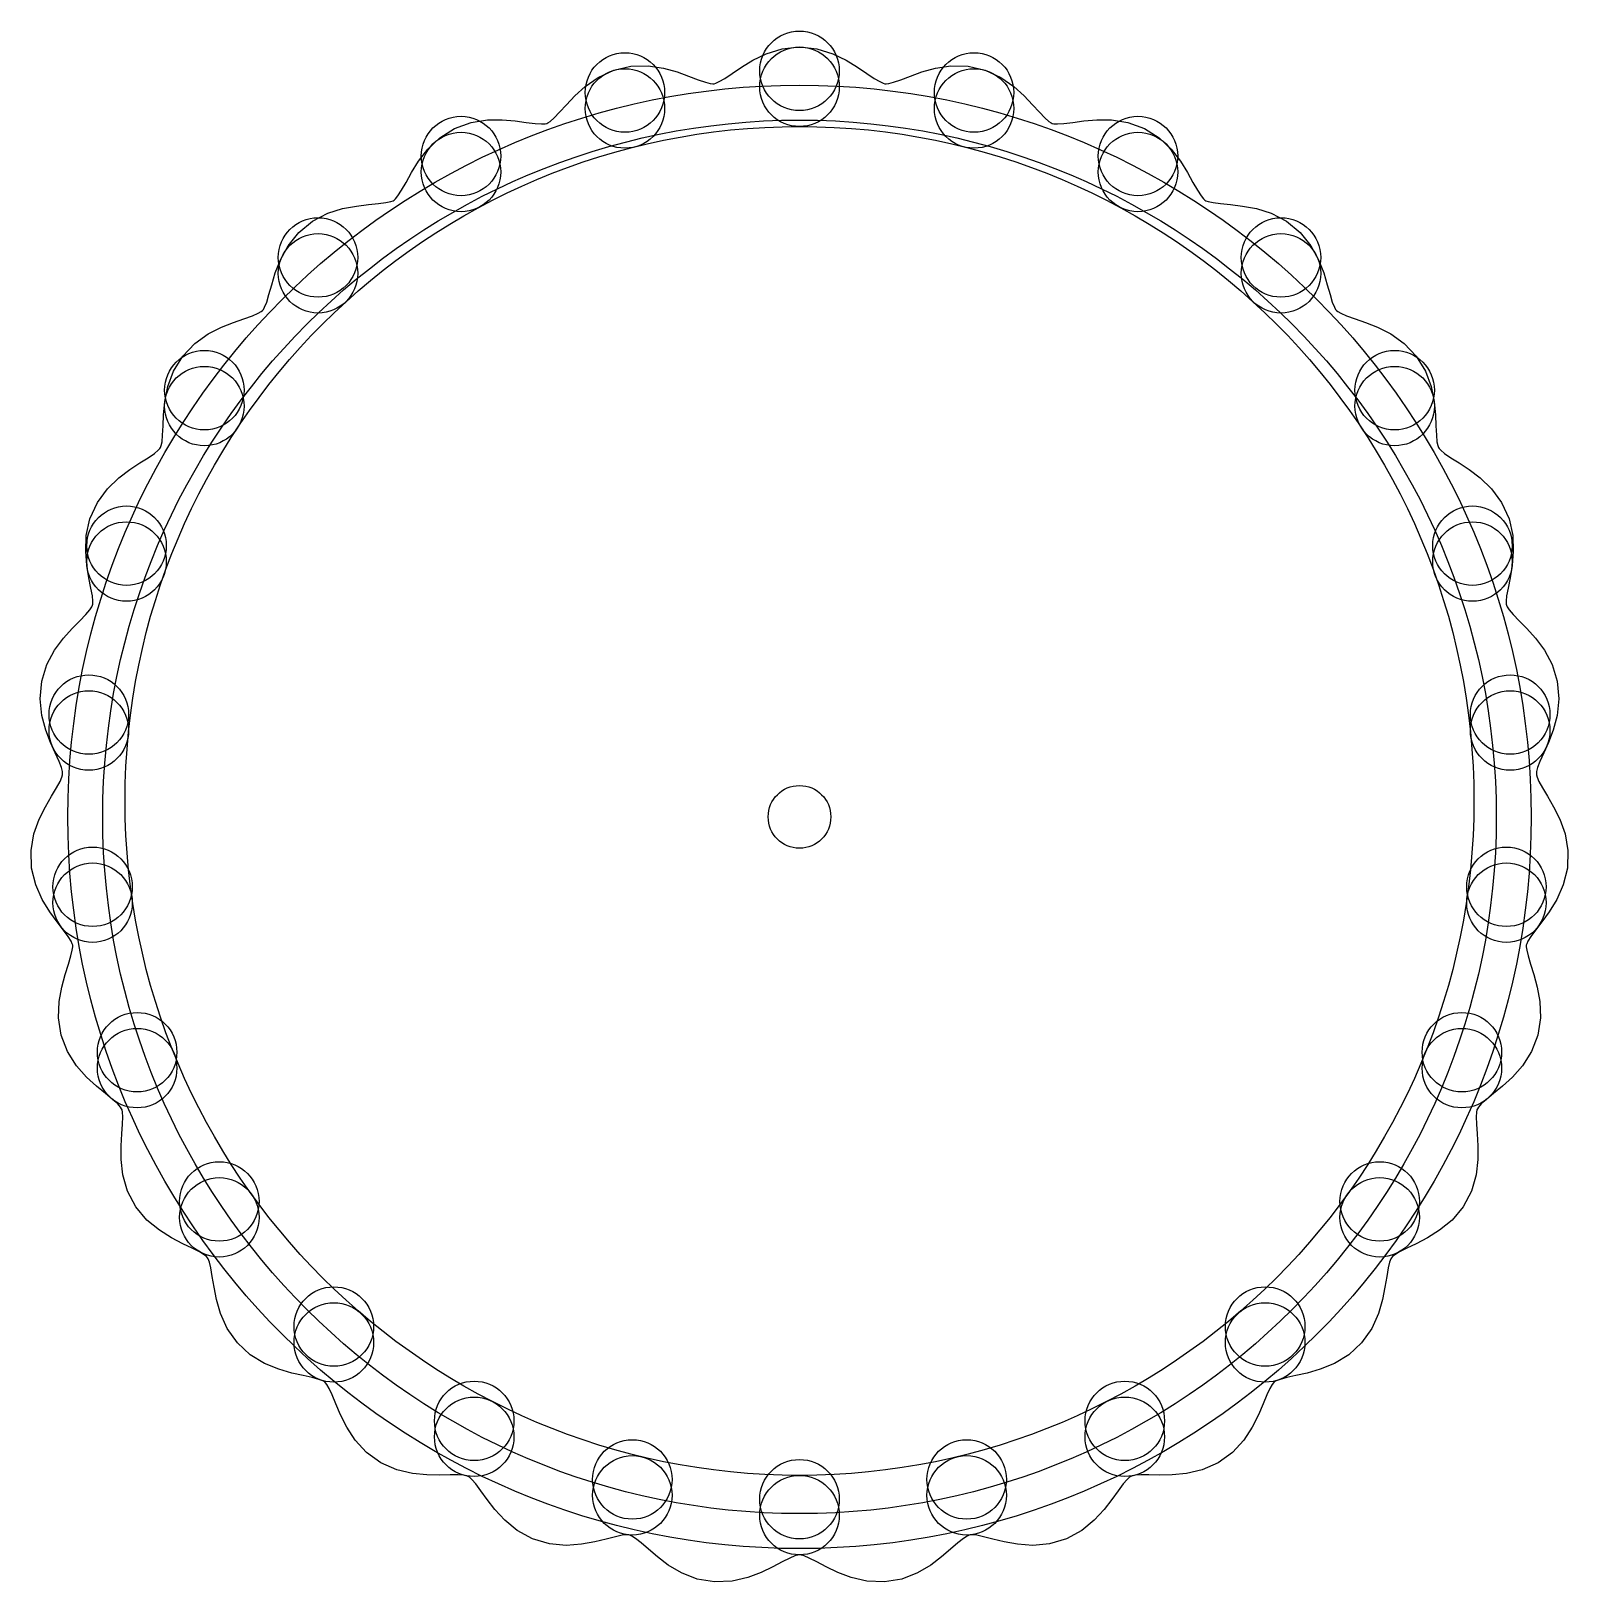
# Model space of a CAD drawing. Header units: metres. Extents: x -61 to 61, y -61 to 63.
import ezdxf

# ---------------------------------------------------------------- set-up
doc = ezdxf.new("R2010")
doc.units = ezdxf.units.M
for name, color, linetype, true_color in [('Cycloidal_Ring_Gear', 1, 'Continuous', 0xff0000), ('Input_Shaft', 5, 'Continuous', 0x0000ff), ('Rollers', 3, 'Continuous', 0x00ff00), ('Rollers Copy', 30, 'Continuous', 0xff7f00), ('Separator', 2, 'Continuous', 0xffff00), ('Wave_Generator', 4, 'Continuous', 0x00ffff)]:
    doc.layers.add(name, color=color, linetype=linetype, true_color=true_color)

msp = doc.modelspace()

# ---------------------------------------------------------------- linework, layer by layer
at = {"layer": 'Cycloidal_Ring_Gear'}
for p, q in [((-3.73, 60.38), (-2.65, 60.9)), ((-2.65, 60.9), (-1.39, 61.29)), ((-1.39, 61.29), (0, 61.44)), ((0, 61.44), (1.39, 61.29)), ((1.39, 61.29), (2.65, 60.9)), ((2.65, 60.9), (3.73, 60.38)), ((-16.06, 59.01), (-14.82, 59.59)), ((-14.82, 59.59), (-13.45, 59.91)), ((-13.45, 59.91), (-12.08, 59.94)), ((-12.08, 59.94), (-10.84, 59.75)), ((-10.84, 59.75), (-9.76, 59.44)), ((-9.76, 59.44), (-8.85, 59.11)), ((-5.36, 59.33), (-4.62, 59.83)), ((-4.62, 59.83), (-3.73, 60.38)), ((3.73, 60.38), (4.62, 59.83)), ((4.62, 59.83), (5.36, 59.33)), ((8.85, 59.11), (9.76, 59.44)), ((9.76, 59.44), (10.84, 59.75)), ((10.84, 59.75), (12.08, 59.94)), ((12.08, 59.94), (13.45, 59.91)), ((13.45, 59.91), (14.82, 59.59)), ((14.82, 59.59), (16.06, 59.01)), ((-17.93, 57.53), (-17.1, 58.29)), ((-17.1, 58.29), (-16.06, 59.01)), ((-8.85, 59.11), (-8.09, 58.82)), ((-8.09, 58.82), (-7.51, 58.62)), ((-7.51, 58.62), (-7.12, 58.52)), ((-7.12, 58.52), (-6.92, 58.5)), ((-6.92, 58.5), (-6.81, 58.5)), ((-6.81, 58.5), (-6.68, 58.54)), ((-6.68, 58.54), (-6.4, 58.67)), ((-6.4, 58.67), (-5.96, 58.93)), ((-5.96, 58.93), (-5.36, 59.33)), ((5.36, 59.33), (5.96, 58.93)), ((5.96, 58.93), (6.4, 58.67)), ((6.4, 58.67), (6.68, 58.54)), ((6.68, 58.54), (6.81, 58.5)), ((6.81, 58.5), (6.92, 58.5)), ((6.92, 58.5), (7.12, 58.52)), ((7.12, 58.52), (7.51, 58.62)), ((7.51, 58.62), (8.09, 58.82)), ((8.09, 58.82), (8.85, 59.11)), ((16.06, 59.01), (17.1, 58.29)), ((17.1, 58.29), (17.93, 57.53)), ((-18.6, 56.82), (-17.93, 57.53)), ((17.93, 57.53), (18.6, 56.82)), ((-19.89, 55.5), (-19.58, 55.77)), ((-19.58, 55.77), (-19.15, 56.22)), ((-19.15, 56.22), (-18.6, 56.82)), ((18.6, 56.82), (19.15, 56.22)), ((19.15, 56.22), (19.58, 55.77)), ((19.58, 55.77), (19.89, 55.5)), ((-28.71, 54.18), (-27.53, 54.93)), ((-27.53, 54.93), (-26.21, 55.41)), ((-26.21, 55.41), (-24.91, 55.61)), ((-24.91, 55.61), (-23.73, 55.63)), ((-23.73, 55.63), (-22.69, 55.53)), ((-22.69, 55.53), (-21.8, 55.42)), ((-21.8, 55.42), (-21.1, 55.33)), ((-21.1, 55.33), (-20.59, 55.3)), ((-20.59, 55.3), (-20.3, 55.31)), ((-20.3, 55.31), (-20.16, 55.34)), ((-20.16, 55.34), (-20.07, 55.38)), ((-20.07, 55.38), (-19.89, 55.5)), ((19.89, 55.5), (20.07, 55.38)), ((20.07, 55.38), (20.16, 55.34)), ((20.16, 55.34), (20.3, 55.31)), ((20.3, 55.31), (20.59, 55.3)), ((20.59, 55.3), (21.1, 55.33)), ((21.1, 55.33), (21.8, 55.42)), ((21.8, 55.42), (22.69, 55.53)), ((22.69, 55.53), (23.73, 55.63)), ((23.73, 55.63), (24.91, 55.61)), ((24.91, 55.61), (26.21, 55.41)), ((26.21, 55.41), (27.53, 54.93)), ((27.53, 54.93), (28.71, 54.18)), ((-30.4, 52.32), (-29.67, 53.27)), ((-29.67, 53.27), (-28.71, 54.18)), ((28.71, 54.18), (29.67, 53.27)), ((29.67, 53.27), (30.4, 52.32)), ((-30.96, 51.42), (-30.4, 52.32)), ((30.4, 52.32), (30.96, 51.42)), ((-31.4, 50.63), (-30.96, 51.42)), ((30.96, 51.42), (31.4, 50.63)), ((-32.23, 49.32), (-32.04, 49.56)), ((-32.04, 49.56), (-31.76, 50)), ((-31.76, 50), (-31.4, 50.63)), ((31.4, 50.63), (31.76, 50)), ((31.76, 50), (32.04, 49.56)), ((32.04, 49.56), (32.23, 49.32)), ((-37.65, 48.16), (-36.46, 48.54)), ((-36.46, 48.54), (-35.36, 48.74)), ((-35.36, 48.74), (-34.4, 48.86)), ((-34.4, 48.86), (-33.6, 48.94)), ((-33.6, 48.94), (-33, 49.02)), ((-33, 49.02), (-32.62, 49.1)), ((-32.62, 49.1), (-32.43, 49.17)), ((-32.43, 49.17), (-32.34, 49.22)), ((-32.34, 49.22), (-32.23, 49.32)), ((32.23, 49.32), (32.34, 49.22)), ((32.34, 49.22), (32.43, 49.17)), ((32.43, 49.17), (32.62, 49.1)), ((32.62, 49.1), (33, 49.02)), ((33, 49.02), (33.6, 48.94)), ((33.6, 48.94), (34.4, 48.86)), ((34.4, 48.86), (35.36, 48.74)), ((35.36, 48.74), (36.46, 48.54)), ((36.46, 48.54), (37.65, 48.16)), ((-39.95, 46.64), (-38.86, 47.53)), ((-38.86, 47.53), (-37.65, 48.16)), ((37.65, 48.16), (38.86, 47.53)), ((38.86, 47.53), (39.95, 46.64)), ((-40.81, 45.57), (-39.95, 46.64)), ((39.95, 46.64), (40.81, 45.57)), ((-41.42, 44.45), (-40.81, 45.57)), ((40.81, 45.57), (41.42, 44.45)), ((-42.11, 42.46), (-41.83, 43.4)), ((-41.83, 43.4), (-41.42, 44.45)), ((41.42, 44.45), (41.83, 43.4)), ((41.83, 43.4), (42.11, 42.46)), ((-42.34, 41.67), (-42.11, 42.46)), ((42.11, 42.46), (42.34, 41.67)), ((-42.68, 40.68), (-42.52, 41.07)), ((-42.52, 41.07), (-42.34, 41.67)), ((42.34, 41.67), (42.52, 41.07)), ((42.52, 41.07), (42.68, 40.68)), ((-45.16, 39.46), (-44.33, 39.75)), ((-44.33, 39.75), (-43.66, 39.98)), ((-43.66, 39.98), (-43.21, 40.18)), ((-43.21, 40.18), (-42.96, 40.32)), ((-42.96, 40.32), (-42.85, 40.41)), ((-42.85, 40.41), (-42.78, 40.49)), ((-42.78, 40.49), (-42.68, 40.68)), ((42.68, 40.68), (42.78, 40.49)), ((42.78, 40.49), (42.85, 40.41)), ((42.85, 40.41), (42.96, 40.32)), ((42.96, 40.32), (43.21, 40.18)), ((43.21, 40.18), (43.66, 39.98)), ((43.66, 39.98), (44.33, 39.75)), ((44.33, 39.75), (45.16, 39.46)), ((-48.25, 37.78), (-47.18, 38.54)), ((-47.18, 38.54), (-46.13, 39.08)), ((-46.13, 39.08), (-45.16, 39.46)), ((45.16, 39.46), (46.13, 39.08)), ((46.13, 39.08), (47.18, 38.54)), ((47.18, 38.54), (48.25, 37.78)), ((-49.22, 36.77), (-48.25, 37.78)), ((48.25, 37.78), (49.22, 36.77)), ((-49.95, 35.57), (-49.22, 36.77)), ((49.22, 36.77), (49.95, 35.57)), ((-50.41, 34.33), (-49.95, 35.57)), ((49.95, 35.57), (50.41, 34.33)), ((-50.64, 33.15), (-50.41, 34.33)), ((50.41, 34.33), (50.64, 33.15)), ((-50.74, 32.09), (-50.64, 33.15)), ((50.64, 33.15), (50.74, 32.09)), ((-50.82, 30.45), (-50.79, 31.19)), ((-50.79, 31.19), (-50.74, 32.09)), ((50.74, 32.09), (50.79, 31.19)), ((50.79, 31.19), (50.82, 30.45)), ((-50.94, 29.62), (-50.87, 29.93)), ((-50.87, 29.93), (-50.82, 30.45)), ((50.82, 30.45), (50.87, 29.93)), ((50.87, 29.93), (50.94, 29.62)), ((-52.64, 28.24), (-51.97, 28.66)), ((-51.97, 28.66), (-51.48, 29)), ((-51.48, 29), (-51.18, 29.25)), ((-51.18, 29.25), (-51.05, 29.39)), ((-51.05, 29.39), (-50.99, 29.48)), ((-50.99, 29.48), (-50.94, 29.62)), ((50.94, 29.62), (50.99, 29.48)), ((50.99, 29.48), (51.05, 29.39)), ((51.05, 29.39), (51.18, 29.25)), ((51.18, 29.25), (51.48, 29)), ((51.48, 29), (51.97, 28.66)), ((51.97, 28.66), (52.64, 28.24)), ((-54.33, 27.04), (-53.45, 27.71)), ((-53.45, 27.71), (-52.64, 28.24)), ((52.64, 28.24), (53.45, 27.71)), ((53.45, 27.71), (54.33, 27.04)), ((-56.03, 25.08), (-55.23, 26.18)), ((-55.23, 26.18), (-54.33, 27.04)), ((54.33, 27.04), (55.23, 26.18)), ((55.23, 26.18), (56.03, 25.08)), ((-56.62, 23.79), (-56.03, 25.08)), ((56.03, 25.08), (56.62, 23.79)), ((-56.92, 22.45), (-56.62, 23.79)), ((56.62, 23.79), (56.92, 22.45)), ((-56.96, 21.18), (-56.92, 22.45)), ((56.92, 22.45), (56.96, 21.18)), ((-56.86, 20.05), (-56.96, 21.18)), ((56.96, 21.18), (56.86, 20.05)), ((-56.7, 19.07), (-56.86, 20.05)), ((56.86, 20.05), (56.7, 19.07)), ((-56.54, 18.26), (-56.7, 19.07)), ((56.7, 19.07), (56.54, 18.26)), ((-56.43, 17.63), (-56.54, 18.26)), ((-56.4, 17.21), (-56.43, 17.63)), ((56.43, 17.63), (56.4, 17.21)), ((56.54, 18.26), (56.43, 17.63)), ((-57.43, 15.65), (-56.95, 16.15)), ((-56.95, 16.15), (-56.64, 16.53)), ((-56.64, 16.53), (-56.48, 16.76)), ((-56.48, 16.76), (-56.43, 16.88)), ((-56.43, 16.88), (-56.4, 16.98)), ((-56.4, 16.98), (-56.4, 17.21)), ((56.4, 17.21), (56.4, 16.98)), ((56.4, 16.98), (56.43, 16.88)), ((56.43, 16.88), (56.48, 16.76)), ((56.48, 16.76), (56.64, 16.53)), ((56.64, 16.53), (56.95, 16.15)), ((56.95, 16.15), (57.43, 15.65)), ((-58.73, 14.25), (-58.04, 15.02)), ((-58.04, 15.02), (-57.43, 15.65)), ((57.43, 15.65), (58.04, 15.02)), ((58.04, 15.02), (58.73, 14.25)), ((-59.44, 13.3), (-58.73, 14.25)), ((58.73, 14.25), (59.44, 13.3)), ((-60.06, 12.16), (-59.44, 13.3)), ((59.44, 13.3), (60.06, 12.16)), ((-60.47, 10.82), (-60.06, 12.16)), ((60.06, 12.16), (60.47, 10.82)), ((-60.6, 9.42), (-60.47, 10.82)), ((60.47, 10.82), (60.6, 9.42)), ((-60.46, 8.1), (-60.6, 9.42)), ((60.6, 9.42), (60.46, 8.1)), ((-60.15, 6.93), (-60.46, 8.1)), ((60.46, 8.1), (60.15, 6.93)), ((-59.76, 5.94), (-60.15, 6.93)), ((60.15, 6.93), (59.76, 5.94)), ((-59.39, 5.1), (-59.76, 5.94)), ((-59.09, 4.43), (-59.39, 5.1)), ((59.39, 5.1), (59.09, 4.43)), ((59.76, 5.94), (59.39, 5.1)), ((-58.9, 3.93), (-59.09, 4.43)), ((-58.81, 3.61), (-58.9, 3.93)), ((58.9, 3.93), (58.81, 3.61)), ((59.09, 4.43), (58.9, 3.93)), ((-59.29, 2.31), (-59.01, 2.83)), ((-59.01, 2.83), (-58.86, 3.18)), ((-58.86, 3.18), (-58.81, 3.36)), ((-58.8, 3.46), (-58.81, 3.61)), ((-58.81, 3.36), (-58.8, 3.46)), ((58.81, 3.61), (58.8, 3.46)), ((58.8, 3.46), (58.81, 3.36)), ((58.81, 3.36), (58.86, 3.18)), ((58.86, 3.18), (59.01, 2.83)), ((59.01, 2.83), (59.29, 2.31)), ((-60.18, 0.81), (-59.7, 1.64)), ((-59.7, 1.64), (-59.29, 2.31)), ((59.29, 2.31), (59.7, 1.64)), ((59.7, 1.64), (60.18, 0.81)), ((-60.67, -0.18), (-60.18, 0.81)), ((60.18, 0.81), (60.67, -0.18)), ((-61.09, -1.35), (-60.67, -0.18)), ((60.67, -0.18), (61.09, -1.35)), ((-61.32, -2.68), (-61.09, -1.35)), ((61.09, -1.35), (61.32, -2.68)), ((-61.28, -4.09), (-61.32, -2.68)), ((61.32, -2.68), (61.28, -4.09)), ((-60.95, -5.43), (-61.28, -4.09)), ((61.28, -4.09), (60.95, -5.43)), ((-60.43, -6.6), (-60.95, -5.43)), ((60.95, -5.43), (60.43, -6.6)), ((-59.83, -7.57), (-60.43, -6.6)), ((60.43, -6.6), (59.83, -7.57)), ((-59.25, -8.37), (-59.83, -7.57)), ((-58.74, -9.03), (-59.25, -8.37)), ((59.25, -8.37), (58.74, -9.03)), ((59.83, -7.57), (59.25, -8.37)), ((-58.36, -9.55), (-58.74, -9.03)), ((-58.13, -9.92), (-58.36, -9.55)), ((58.36, -9.55), (58.13, -9.92)), ((58.74, -9.03), (58.36, -9.55)), ((-58.34, -11.76), (-58.14, -11.1)), ((-58.14, -11.1), (-58.03, -10.64)), ((-58.03, -10.13), (-58.13, -9.92)), ((-58, -10.24), (-58.03, -10.13)), ((-58.03, -10.64), (-57.99, -10.36)), ((-57.99, -10.36), (-58, -10.24)), ((58, -10.24), (57.99, -10.36)), ((57.99, -10.36), (58.03, -10.64)), ((58.03, -10.13), (58, -10.24)), ((58.13, -9.92), (58.03, -10.13)), ((58.03, -10.64), (58.14, -11.1)), ((58.14, -11.1), (58.34, -11.76)), ((-58.6, -12.59), (-58.34, -11.76)), ((58.34, -11.76), (58.6, -12.59)), ((-59.08, -14.74), (-58.87, -13.59)), ((-58.87, -13.59), (-58.6, -12.59)), ((58.6, -12.59), (58.87, -13.59)), ((58.87, -13.59), (59.08, -14.74)), ((-59.13, -16.04), (-59.08, -14.74)), ((59.08, -14.74), (59.13, -16.04)), ((-58.91, -17.42), (-59.13, -16.04)), ((59.13, -16.04), (58.91, -17.42)), ((-58.41, -18.73), (-58.91, -17.42)), ((58.91, -17.42), (58.41, -18.73)), ((-57.7, -19.86), (-58.41, -18.73)), ((58.41, -18.73), (57.7, -19.86)), ((-56.89, -20.77), (-57.7, -19.86)), ((-56.1, -21.49), (-56.89, -20.77)), ((56.89, -20.77), (56.1, -21.49)), ((57.7, -19.86), (56.89, -20.77)), ((-55.39, -22.08), (-56.1, -21.49)), ((-54.81, -22.55), (-55.39, -22.08)), ((55.39, -22.08), (54.81, -22.55)), ((56.1, -21.49), (55.39, -22.08)), ((-54.41, -22.91), (-54.81, -22.55)), ((-54.19, -23.16), (-54.41, -22.91)), ((-54.1, -23.29), (-54.19, -23.16)), ((-54.06, -23.38), (-54.1, -23.29)), ((-54.02, -23.57), (-54.06, -23.38)), ((54.06, -23.38), (54.02, -23.57)), ((54.1, -23.29), (54.06, -23.38)), ((54.19, -23.16), (54.1, -23.29)), ((54.41, -22.91), (54.19, -23.16)), ((54.81, -22.55), (54.41, -22.91)), ((-54.08, -25.3), (-54.02, -24.52)), ((-54, -23.94), (-54.02, -23.57)), ((-54.02, -24.52), (-54, -23.94)), ((54.02, -23.57), (54, -23.94)), ((54, -23.94), (54.02, -24.52)), ((54.02, -24.52), (54.08, -25.3)), ((-54.14, -26.25), (-54.08, -25.3)), ((54.08, -25.3), (54.14, -26.25)), ((-54.14, -27.34), (-54.14, -26.25)), ((54.14, -26.25), (54.14, -27.34)), ((-54, -28.57), (-54.14, -27.34)), ((54.14, -27.34), (54, -28.57)), ((-53.62, -29.87), (-54, -28.57)), ((54, -28.57), (53.62, -29.87)), ((-52.96, -31.12), (-53.62, -29.87)), ((53.62, -29.87), (52.96, -31.12)), ((-52.07, -32.18), (-52.96, -31.12)), ((-51.08, -32.99), (-52.07, -32.18)), ((52.07, -32.18), (51.08, -32.99)), ((52.96, -31.12), (52.07, -32.18)), ((-50.11, -33.6), (-51.08, -32.99)), ((51.08, -32.99), (50.11, -33.6)), ((-49.22, -34.06), (-50.11, -33.6)), ((-48.46, -34.42), (-49.22, -34.06)), ((-47.88, -34.72), (-48.46, -34.42)), ((48.46, -34.42), (47.88, -34.72)), ((49.22, -34.06), (48.46, -34.42)), ((50.11, -33.6), (49.22, -34.06)), ((-47.5, -34.94), (-47.88, -34.72)), ((-47.31, -35.09), (-47.5, -34.94)), ((-47.24, -35.18), (-47.31, -35.09)), ((-47.18, -35.28), (-47.24, -35.18)), ((-47.08, -35.53), (-47.18, -35.28)), ((-46.97, -35.99), (-47.08, -35.53)), ((47.08, -35.53), (46.97, -35.99)), ((47.18, -35.28), (47.08, -35.53)), ((47.24, -35.18), (47.18, -35.28)), ((47.31, -35.09), (47.24, -35.18)), ((47.5, -34.94), (47.31, -35.09)), ((47.88, -34.72), (47.5, -34.94)), ((-46.86, -36.67), (-46.97, -35.99)), ((-46.72, -37.52), (-46.86, -36.67)), ((46.86, -36.67), (46.72, -37.52)), ((46.97, -35.99), (46.86, -36.67)), ((-46.52, -38.52), (-46.72, -37.52)), ((46.72, -37.52), (46.52, -38.52)), ((-46.2, -39.64), (-46.52, -38.52)), ((46.52, -38.52), (46.2, -39.64)), ((-45.66, -40.83), (-46.2, -39.64)), ((-44.86, -41.97), (-45.66, -40.83)), ((45.66, -40.83), (44.86, -41.97)), ((46.2, -39.64), (45.66, -40.83)), ((-43.83, -42.92), (-44.86, -41.97)), ((44.86, -41.97), (43.83, -42.92)), ((-42.69, -43.62), (-43.83, -42.92)), ((43.83, -42.92), (42.69, -43.62)), ((-41.56, -44.08), (-42.69, -43.62)), ((-40.52, -44.38), (-41.56, -44.08)), ((-39.62, -44.58), (-40.52, -44.38)), ((40.52, -44.38), (39.62, -44.58)), ((41.56, -44.08), (40.52, -44.38)), ((42.69, -43.62), (41.56, -44.08)), ((-38.89, -44.74), (-39.62, -44.58)), ((-38.35, -44.89), (-38.89, -44.74)), ((-38.04, -45.01), (-38.35, -44.89)), ((-37.89, -45.09), (-38.04, -45.01)), ((-37.82, -45.16), (-37.89, -45.09)), ((-37.71, -45.3), (-37.82, -45.16)), ((-37.52, -45.61), (-37.71, -45.3)), ((-37.28, -46.13), (-37.52, -45.61)), ((37.52, -45.61), (37.28, -46.13)), ((37.71, -45.3), (37.52, -45.61)), ((37.82, -45.16), (37.71, -45.3)), ((37.89, -45.09), (37.82, -45.16)), ((38.04, -45.01), (37.89, -45.09)), ((38.35, -44.89), (38.04, -45.01)), ((38.89, -44.74), (38.35, -44.89)), ((39.62, -44.58), (38.89, -44.74)), ((-36.99, -46.85), (-37.28, -46.13)), ((-36.62, -47.72), (-36.99, -46.85)), ((36.99, -46.85), (36.62, -47.72)), ((37.28, -46.13), (36.99, -46.85)), ((-36.13, -48.7), (-36.62, -47.72)), ((36.62, -47.72), (36.13, -48.7)), ((-35.46, -49.73), (-36.13, -48.7)), ((36.13, -48.7), (35.46, -49.73)), ((-34.55, -50.72), (-35.46, -49.73)), ((-33.4, -51.55), (-34.55, -50.72)), ((34.55, -50.72), (33.4, -51.55)), ((35.46, -49.73), (34.55, -50.72)), ((-32.14, -52.11), (-33.4, -51.55)), ((33.4, -51.55), (32.14, -52.11)), ((-30.89, -52.4), (-32.14, -52.11)), ((-29.74, -52.51), (-30.89, -52.4)), ((-28.73, -52.52), (-29.74, -52.51)), ((-27.89, -52.51), (-28.73, -52.52)), ((-27.23, -52.51), (-27.89, -52.51)), ((-26.78, -52.54), (-27.23, -52.51)), ((-26.54, -52.59), (-26.78, -52.54)), ((-26.43, -52.63), (-26.54, -52.59)), ((-26.33, -52.7), (-26.43, -52.63)), ((-26.14, -52.88), (-26.33, -52.7)), ((-25.84, -53.23), (-26.14, -52.88)), ((26.14, -52.88), (25.84, -53.23)), ((26.33, -52.7), (26.14, -52.88)), ((26.43, -52.63), (26.33, -52.7)), ((26.54, -52.59), (26.43, -52.63)), ((26.78, -52.54), (26.54, -52.59)), ((27.23, -52.51), (26.78, -52.54)), ((27.89, -52.51), (27.23, -52.51)), ((28.73, -52.52), (27.89, -52.51)), ((29.74, -52.51), (28.73, -52.52)), ((30.89, -52.4), (29.74, -52.51)), ((32.14, -52.11), (30.89, -52.4)), ((-25.43, -53.77), (-25.84, -53.23)), ((-24.93, -54.47), (-25.43, -53.77)), ((25.43, -53.77), (24.93, -54.47)), ((25.84, -53.23), (25.43, -53.77)), ((-24.31, -55.27), (-24.93, -54.47)), ((-23.52, -56.13), (-24.31, -55.27)), ((24.31, -55.27), (23.52, -56.13)), ((24.93, -54.47), (24.31, -55.27)), ((-22.52, -56.95), (-23.52, -56.13)), ((23.52, -56.13), (22.52, -56.95)), ((-21.31, -57.62), (-22.52, -56.95)), ((-19.96, -58.02), (-21.31, -57.62)), ((-18.62, -58.14), (-19.96, -58.02)), ((-17.4, -58.05), (-18.62, -58.14)), ((-16.33, -57.85), (-17.4, -58.05)), ((-15.43, -57.63), (-16.33, -57.85)), ((-14.69, -57.44), (-15.43, -57.63)), ((-14.14, -57.33), (-14.69, -57.44)), ((-13.8, -57.29), (-14.14, -57.33)), ((-13.63, -57.3), (-13.8, -57.29)), ((-13.53, -57.32), (-13.63, -57.3)), ((-13.38, -57.4), (-13.53, -57.32)), ((-13.08, -57.59), (-13.38, -57.4)), ((-12.63, -57.94), (-13.08, -57.59)), ((-12.05, -58.44), (-12.63, -57.94)), ((12.63, -57.94), (12.05, -58.44)), ((13.08, -57.59), (12.63, -57.94)), ((13.38, -57.4), (13.08, -57.59)), ((13.53, -57.32), (13.38, -57.4)), ((13.63, -57.3), (13.53, -57.32)), ((13.8, -57.29), (13.63, -57.3)), ((14.14, -57.33), (13.8, -57.29)), ((14.69, -57.44), (14.14, -57.33)), ((15.43, -57.63), (14.69, -57.44)), ((16.33, -57.85), (15.43, -57.63)), ((17.4, -58.05), (16.33, -57.85)), ((18.62, -58.14), (17.4, -58.05)), ((19.96, -58.02), (18.62, -58.14)), ((21.31, -57.62), (19.96, -58.02)), ((22.52, -56.95), (21.31, -57.62)), ((-11.34, -59.05), (-12.05, -58.44)), ((-10.47, -59.71), (-11.34, -59.05)), ((-0.78, -59.15), (-1.38, -59.45)), ((-0.36, -58.98), (-0.78, -59.15)), ((-0.12, -58.91), (-0.36, -58.98)), ((0, -58.9), (-0.12, -58.91)), ((0.12, -58.91), (0, -58.9)), ((0.36, -58.98), (0.12, -58.91)), ((0.78, -59.15), (0.36, -58.98)), ((1.38, -59.45), (0.78, -59.15)), ((11.34, -59.05), (10.47, -59.71)), ((12.05, -58.44), (11.34, -59.05)), ((-9.41, -60.33), (-10.47, -59.71)), ((-8.16, -60.82), (-9.41, -60.33)), ((-3.05, -60.29), (-4.13, -60.7)), ((-2.13, -59.85), (-3.05, -60.29)), ((-1.38, -59.45), (-2.13, -59.85)), ((2.13, -59.85), (1.38, -59.45)), ((3.05, -60.29), (2.13, -59.85)), ((4.13, -60.7), (3.05, -60.29)), ((9.41, -60.33), (8.16, -60.82)), ((10.47, -59.71), (9.41, -60.33)), ((-6.77, -61.05), (-8.16, -60.82)), ((-5.38, -60.99), (-6.77, -61.05)), ((-4.13, -60.7), (-5.38, -60.99)), ((5.38, -60.99), (4.13, -60.7)), ((6.77, -61.05), (5.38, -60.99)), ((8.16, -60.82), (6.77, -61.05))]:
    msp.add_line(p, q, dxfattribs=at)
at = {"layer": 'Input_Shaft'}
msp.add_circle((0, 0), 2.5, dxfattribs=at)
at = {"layer": 'Rollers'}
for centre in [(0, 59.53), (-13.93, 57.8), (13.93, 57.8), (-27.01, 52.73), (27.01, 52.73), (-38.42, 44.64), (38.42, 44.64), (-47.49, 34.05), (47.49, 34.05), (-53.7, 21.64), (53.7, 21.64), (-56.71, 8.16), (56.71, 8.16), (-56.41, -5.58), (56.41, -5.58), (-52.86, -18.78), (52.86, -18.78), (-46.3, -30.69), (46.3, -30.69), (-37.16, -40.67), (37.16, -40.67), (-25.96, -48.2), (25.96, -48.2), (-13.34, -52.87), (13.34, -52.87), (0, -54.45)]:
    msp.add_circle(centre, 3.17, dxfattribs=at)
at = {"layer": 'Rollers Copy'}
for centre in [(0, 58.26), (-13.93, 56.53), (13.93, 56.53), (-27.01, 51.46), (27.01, 51.46), (-38.42, 43.37), (38.42, 43.37), (-47.49, 32.78), (47.49, 32.78), (-53.7, 20.37), (53.7, 20.37), (-56.71, 6.89), (56.71, 6.89), (-56.41, -6.85), (56.41, -6.85), (-52.86, -20.05), (52.86, -20.05), (-46.3, -31.96), (46.3, -31.96), (-37.16, -41.94), (37.16, -41.94), (-25.96, -49.47), (25.96, -49.47), (-13.34, -54.14), (13.34, -54.14), (0, -55.72)]:
    msp.add_circle(centre, 3.17, dxfattribs=at)
at = {"layer": 'Separator'}
for radius in [58.39, 55.6]:
    msp.add_circle((0, 0), radius, dxfattribs=at)
at = {"layer": 'Wave_Generator'}
msp.add_circle((0, 1.27), 53.82, dxfattribs=at)

doc.saveas('drawing.dxf')
